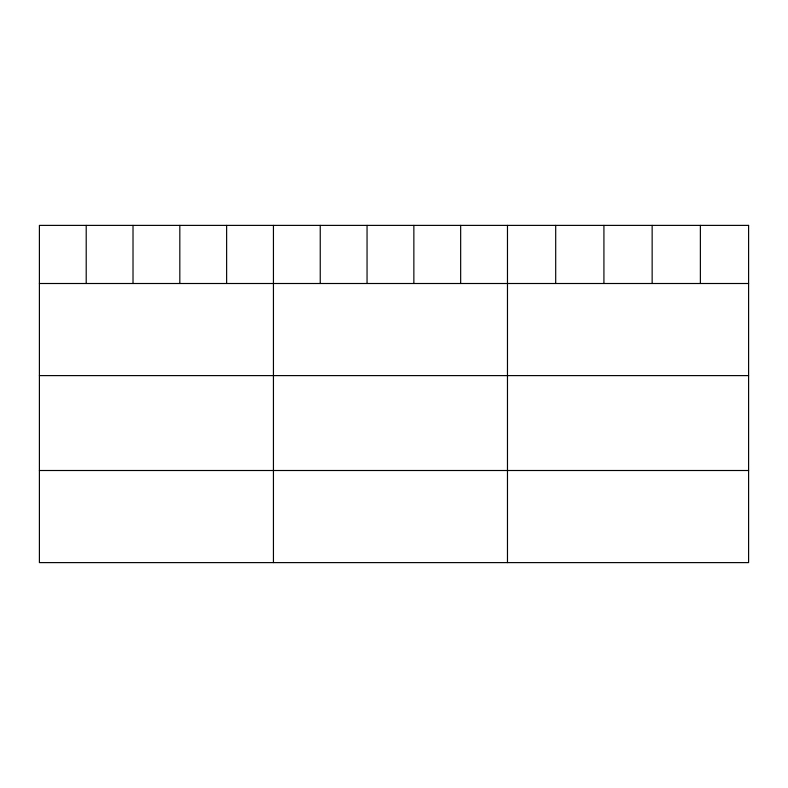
<?xml version="1.0" encoding="UTF-8"?>
<svg xmlns="http://www.w3.org/2000/svg" width="788" height="788" viewBox="0 0 788 788"><rect width="100%" height="100%" fill="white"/><g stroke="black" fill="none" stroke-linecap="round" stroke-linejoin="round"><path stroke-width="1.18" d="M39.4 283.503L748.6 283.503M39.4 375.61L748.6 375.61M39.4 470.505L748.6 470.505M700.374 225.388L700.374 283.503M652.149 225.388L652.149 283.503M603.923 225.388L603.923 283.503M555.698 225.388L555.698 283.503M507.472 225.388L507.472 562.612M460.665 225.388L460.665 283.503M413.858 225.388L413.858 283.503M367.05 225.388L367.05 283.503M320.243 225.388L320.243 283.503M273.436 225.388L273.436 562.612M226.629 225.388L226.629 283.503M179.822 225.388L179.822 283.503M133.014 225.388L133.014 283.503M86.207 225.388L86.207 283.503M748.6 225.388L39.4 225.388L39.4 562.612L748.6 562.612L748.6 225.388"/></g></svg>
